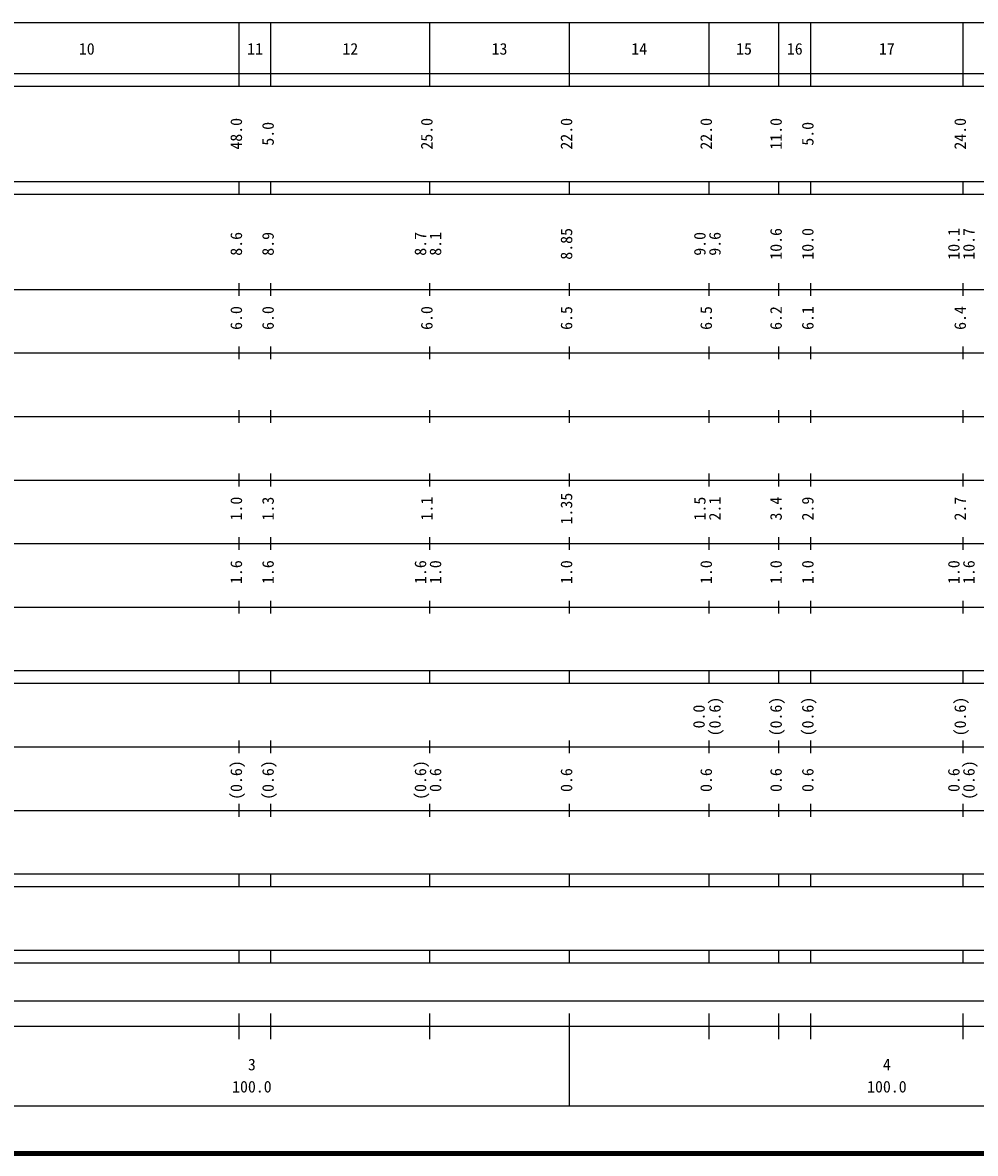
# Model space of a CAD drawing. Units: millimetres on the paper, enlarged 1000 times. Extents: x 40000 to 680000, y 20000 to 380000.
# Drawn here: x 281894 to 431940, y 20000 to 198000 of the extents above; entities that cross this region are included whole.
import ezdxf
from ezdxf.enums import TextEntityAlignment as Align

# ---------------------------------------------------------------- set-up
doc = ezdxf.new("R2010")
doc.units = ezdxf.units.MM
doc.header["$LTSCALE"] = 1000
doc.layers.add('M-TTL', color=2, linetype='Continuous', lineweight=140)
doc.layers.add('M-TTL-BAND', color=7, linetype='Continuous', lineweight=25)
doc.styles.add('ＭＳ ゴシック', font='')
doc.styles.get('ＭＳ ゴシック').set_extended_font_data('MS Gothic')

msp = doc.modelspace()

# ---------------------------------------------------------------- linework, layer by layer
at = {"layer": 'M-TTL'}
msp.add_line((40000, 20000), (680000, 20000), dxfattribs=at)
at = {"layer": 'M-TTL-BAND'}
for p, q in [((68000, 198000), (579000, 198000)), ((316000, 188000), (316000, 198000)), ((321000, 188000), (321000, 198000)), ((346000, 188000), (346000, 198000)), ((368000, 188000), (368000, 198000)), ((390000, 188000), (390000, 198000)), ((401000, 188000), (401000, 198000)), ((406000, 188000), (406000, 198000)), ((430000, 188000), (430000, 198000)), ((40000, 190000), (579000, 190000)), ((40000, 188000), (579000, 188000)), ((40000, 173000), (579000, 173000)), ((316000, 171000), (316000, 173000)), ((321000, 171000), (321000, 173000)), ((346000, 171000), (346000, 173000)), ((368000, 171000), (368000, 173000)), ((390000, 171000), (390000, 173000)), ((401000, 171000), (401000, 173000)), ((406000, 171000), (406000, 173000)), ((430000, 171000), (430000, 173000)), ((40000, 171000), (579000, 171000)), ((316000, 155000), (316000, 157000)), ((321000, 155000), (321000, 157000)), ((346000, 155000), (346000, 157000)), ((368000, 155000), (368000, 157000)), ((390000, 155000), (390000, 157000)), ((401000, 155000), (401000, 157000)), ((406000, 155000), (406000, 157000)), ((430000, 155000), (430000, 157000)), ((40000, 156000), (579000, 156000)), ((46000, 146000), (579000, 146000)), ((316000, 145000), (316000, 147000)), ((321000, 145000), (321000, 147000)), ((346000, 145000), (346000, 147000)), ((368000, 145000), (368000, 147000)), ((390000, 145000), (390000, 147000)), ((401000, 145000), (401000, 147000)), ((406000, 145000), (406000, 147000)), ((430000, 145000), (430000, 147000)), ((52000, 136000), (579000, 136000)), ((316000, 135000), (316000, 137000)), ((321000, 135000), (321000, 137000)), ((346000, 135000), (346000, 137000)), ((368000, 135000), (368000, 137000)), ((390000, 135000), (390000, 137000)), ((401000, 135000), (401000, 137000)), ((406000, 135000), (406000, 137000)), ((430000, 135000), (430000, 137000)), ((316000, 125000), (316000, 127000)), ((321000, 125000), (321000, 127000)), ((346000, 125000), (346000, 127000)), ((368000, 125000), (368000, 127000)), ((390000, 125000), (390000, 127000)), ((401000, 125000), (401000, 127000)), ((406000, 125000), (406000, 127000)), ((430000, 125000), (430000, 127000)), ((46000, 126000), (579000, 126000)), ((52000, 116000), (579000, 116000)), ((316000, 115000), (316000, 117000)), ((321000, 115000), (321000, 117000)), ((346000, 115000), (346000, 117000)), ((368000, 115000), (368000, 117000)), ((390000, 115000), (390000, 117000)), ((401000, 115000), (401000, 117000)), ((406000, 115000), (406000, 117000)), ((430000, 115000), (430000, 117000)), ((316000, 105000), (316000, 107000)), ((321000, 105000), (321000, 107000)), ((346000, 105000), (346000, 107000)), ((368000, 105000), (368000, 107000)), ((390000, 105000), (390000, 107000)), ((401000, 105000), (401000, 107000)), ((406000, 105000), (406000, 107000)), ((430000, 105000), (430000, 107000)), ((46000, 106000), (579000, 106000)), ((40000, 96000), (579000, 96000)), ((316000, 94000), (316000, 96000)), ((321000, 94000), (321000, 96000)), ((346000, 94000), (346000, 96000)), ((368000, 94000), (368000, 96000)), ((390000, 94000), (390000, 96000)), ((401000, 94000), (401000, 96000)), ((406000, 94000), (406000, 96000)), ((430000, 94000), (430000, 96000)), ((40000, 94000), (579000, 94000)), ((49000, 84000), (579000, 84000)), ((316000, 83000), (316000, 85000)), ((321000, 83000), (321000, 85000)), ((346000, 83000), (346000, 85000)), ((368000, 83000), (368000, 85000)), ((390000, 83000), (390000, 85000)), ((401000, 83000), (401000, 85000)), ((406000, 83000), (406000, 85000)), ((430000, 83000), (430000, 85000)), ((316000, 73000), (316000, 75000)), ((321000, 73000), (321000, 75000)), ((346000, 73000), (346000, 75000)), ((368000, 73000), (368000, 75000)), ((390000, 73000), (390000, 75000)), ((401000, 73000), (401000, 75000)), ((406000, 73000), (406000, 75000)), ((430000, 73000), (430000, 75000)), ((40000, 74000), (579000, 74000)), ((40000, 64000), (579000, 64000)), ((316000, 62000), (316000, 64000)), ((321000, 62000), (321000, 64000)), ((346000, 62000), (346000, 64000)), ((368000, 62000), (368000, 64000)), ((390000, 62000), (390000, 64000)), ((401000, 62000), (401000, 64000)), ((406000, 62000), (406000, 64000)), ((430000, 62000), (430000, 64000)), ((40000, 62000), (579000, 62000)), ((40000, 52000), (579000, 52000)), ((316000, 50000), (316000, 52000)), ((321000, 50000), (321000, 52000)), ((346000, 50000), (346000, 52000)), ((368000, 50000), (368000, 52000)), ((390000, 50000), (390000, 52000)), ((401000, 50000), (401000, 52000)), ((406000, 50000), (406000, 52000)), ((430000, 50000), (430000, 52000)), ((40000, 50000), (579000, 50000)), ((71000, 44000), (565000, 44000)), ((316000, 38000), (316000, 42000)), ((321000, 38000), (321000, 42000)), ((346000, 38000), (346000, 42000)), ((368000, 27500), (368000, 42000)), ((390000, 38000), (390000, 42000)), ((401000, 38000), (401000, 42000)), ((406000, 38000), (406000, 42000)), ((430000, 38000), (430000, 42000)), ((40000, 40000), (579000, 40000)), ((68000, 27500), (579000, 27500))]:
    msp.add_line(p, q, dxfattribs=at)

# ---------------------------------------------------------------- texts
at = {"layer": 'M-TTL-BAND', "style": 'ＭＳ ゴシック'}
for s, p in [('10', (292000, 192405)), ('11', (318500, 192405)), ('12', (333500, 192405)), ('13', (357000, 192405)), ('14', (379000, 192405)), ('15', (395500, 192405)), ('16', (403500, 192405)), ('17', (418000, 192405)), ('3', (318000, 32523)), ('4', (418000, 32523)), ('100.0', (318000, 29033)), ('100.0', (418000, 29033))]:
    msp.add_text(s, height=1833, dxfattribs=at).set_placement(p, align=Align.BOTTOM_CENTER)
for s, p in [('48.0', (317000, 180500)), ('5.0', (322000, 180500)), ('25.0', (347000, 180500)), ('22.0', (369000, 180500)), ('22.0', (391000, 180500)), ('11.0', (402000, 180500)), ('5.0', (407000, 180500)), ('24.0', (431000, 180500)), ('10.6', (402000, 163174)), ('10.1', (430000, 163174)), ('8.6', (317000, 163174)), ('8.9', (322000, 163174)), ('8.7', (346000, 163174)), ('8.1', (348370, 163174)), ('8.85', (369000, 163174)), ('9.0', (390000, 163174)), ('9.6', (392370, 163174)), ('10.0', (407000, 163174)), ('10.7', (432370, 163174)), ('6.0', (317000, 151500)), ('6.0', (322000, 151500)), ('6.0', (347000, 151500)), ('6.5', (369000, 151500)), ('6.5', (391000, 151500)), ('6.2', (402000, 151500)), ('6.1', (407000, 151500)), ('6.4', (431000, 151500)), ('1.0', (317000, 121500)), ('1.3', (322000, 121500)), ('1.1', (347000, 121500)), ('1.35', (369000, 121500)), ('1.5', (390000, 121500)), ('2.1', (392370, 121500)), ('3.4', (402000, 121500)), ('2.9', (407000, 121500)), ('2.7', (431000, 121500)), ('1.6', (317000, 111500)), ('1.6', (322000, 111500)), ('1.6', (346000, 111500)), ('1.0', (348370, 111500)), ('1.0', (369000, 111500)), ('1.0', (391000, 111500)), ('1.0', (402000, 111500)), ('1.0', (407000, 111500)), ('1.0', (430000, 111500)), ('1.6', (432370, 111500)), ('(0.6)', (392370, 88764)), ('(0.6)', (402000, 88764)), ('(0.6)', (407000, 88764)), ('(0.6)', (431000, 88764)), ('0.0', (389861, 88764)), ('(0.6)', (317000, 78764)), ('(0.6)', (322000, 78764)), ('(0.6)', (346000, 78764)), ('0.6', (348370, 78764)), ('0.6', (369000, 78764)), ('0.6', (391000, 78764)), ('0.6', (402000, 78764)), ('0.6', (407000, 78764)), ('0.6', (430000, 78764)), ('(0.6)', (432370, 78764))]:
    msp.add_text(s, height=1833, rotation=90, dxfattribs=at).set_placement(p, align=Align.BOTTOM_CENTER)

doc.saveas('drawing.dxf')
